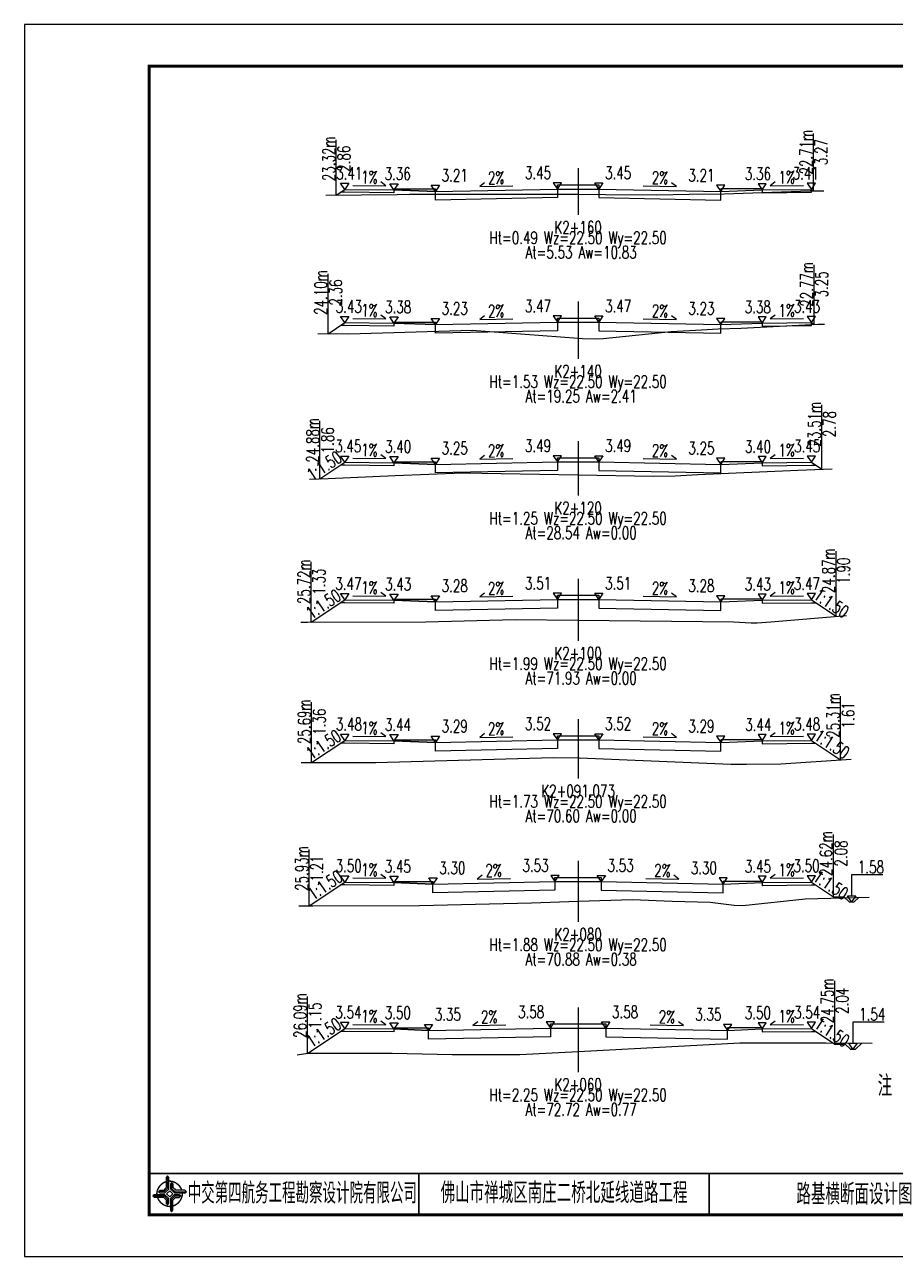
# Model space of a CAD drawing. Header units: inches. Extents: x 421 to 4881, y 2205 to 2769.
# Drawn here: x 3956.1 to 4165.9, y 2205.2 to 2502.2 of the extents above; entities that cross this region are included whole.
import ezdxf
from ezdxf.enums import TextEntityAlignment as Align

# ---------------------------------------------------------------- set-up
doc = ezdxf.new("R2010")
doc.units = ezdxf.units.IN
for name, color, linetype in [('dmx', 2, 'Continuous'), ('fengd', 3, 'Continuous'), ('lc', 3, 'Continuous'), ('shuju', 3, 'Continuous'), ('sjx', 1, 'Continuous'), ('zhix', 4, 'ByLayer'), ('右标高', 3, 'Continuous'), ('右标高1', 3, 'Continuous'), ('图框', 7, 'Continuous'), ('左标高', 3, 'Continuous'), ('左标高1', 3, 'Continuous'), ('附加板块标注A', 3, 'Continuous')]:
    doc.layers.add(name, color=color, linetype=linetype)
doc.styles.get("Standard").update_dxf_attribs({"font": 'simplex1.shx', "width": 0.7, "bigfont": 'hztxt.shx'})

# ---------------------------------------------------------------- blocks, each defined once
blk = doc.blocks.new('tb')
at = {"lineweight": -3}
h = blk.add_hatch(color=256, dxfattribs=at)
h.paths.add_polyline_path([(-1.23, -0.13), (-3.78, -0.14), (-4.14, -0.41), (-1.4, -0.44), (-0.56, -1.24), (-0.54, -2.62), (-0.27, -2.2), (-0.26, -1.06)])
h.paths.add_polyline_path([(0.13, -1.08), (0.14, -3.86), (0.41, -4.26), (0.44, -1.24), (1.25, -0.43), (2.66, -0.43), (2.26, -0.16), (1.07, -0.15)])
h.paths.add_polyline_path([(1.08, 0.3), (3.62, 0.3), (4.02, 0.56), (1.25, 0.57), (0.43, 1.39), (0.43, 2.8), (0.16, 2.41), (0.15, 1.24)])
h.paths.add_polyline_path([(-0.28, 1.21), (-0.28, 3.99), (-0.56, 4.39), (-0.57, 1.41), (-1.38, 0.6), (-2.74, 0.56), (-2.33, 0.3), (-1.2, 0.29)])
for p, q in [((-0.56, 4.39), (-0.57, 1.41)), ((-1.38, 0.6), (-2.74, 0.56)), ((-0.57, 1.41), (-1.38, 0.6)), ((0.43, 2.8), (0.43, 1.39)), ((0.43, 1.39), (1.25, 0.57)), ((1.25, 0.57), (4.02, 0.56)), ((-4.14, -0.41), (-1.4, -0.44)), ((-1.4, -0.44), (-0.56, -1.24)), ((-0.56, -1.24), (-0.54, -2.62)), ((0.41, -4.26), (0.44, -1.24)), ((0.44, -1.24), (1.25, -0.43)), ((1.25, -0.43), (2.66, -0.43))]:
    blk.add_line(p, q, dxfattribs=at)
at = {"lineweight": -3, "const_width": 0.35, "flags": 128}
for points in [[(-0.9, 3.02, 0.324167), (-3.16, -0.14)], [(2.88, 0.92, 0.324403), (-0.24, 3.15)], [(0.75, -2.86, 0.325418), (3.02, 0.26)], [(-2.98, -0.76, 0.322976), (0.14, -2.98)]]:
    blk.add_lwpolyline(points, format="xyb", dxfattribs=at)
at = {"lineweight": -3, "flags": 128}
for points in [[(-0.9, 3.99), (-0.9, 1.58), (-1.53, 0.91), (-2.34, 0.91), (-2.74, 0.56), (-2.33, 0.3), (-1.2, 0.29), (-0.28, 1.21), (-0.28, 3.99), (-0.56, 4.39)], [(-0.04, 0.77), (0.68, 0.04), (-0.04, -0.69), (-0.77, 0.05)], [(3.62, 0.92), (1.43, 0.92), (0.77, 1.54), (0.77, 2.38), (0.43, 2.8), (0.16, 2.41), (0.15, 1.24), (1.08, 0.3), (3.62, 0.3), (4.02, 0.56)], [(-3.73, -0.76), (-1.54, -0.76), (-0.89, -1.39), (-0.89, -2.21), (-0.54, -2.62), (-0.27, -2.2), (-0.26, -1.06), (-1.23, -0.13), (-3.78, -0.14), (-4.14, -0.41)], [(0.75, -3.85), (0.75, -1.43), (1.4, -0.78), (2.26, -0.78), (2.66, -0.43), (2.26, -0.16), (1.07, -0.15), (0.13, -1.08), (0.14, -3.86), (0.41, -4.26)]]:
    blk.add_lwpolyline(points, close=True, dxfattribs=at)
blk = doc.blocks.new('123')
blk.add_lwpolyline([(162.39, 2636.47), (162.39, 2933.47), (-257.61, 2933.47), (-257.61, 2636.47)], close=True)

msp = doc.modelspace()

# ---------------------------------------------------------------- linework, layer by layer
at = {"layer": 'dmx'}
for points in [[(4028.67, 2461.03), (4045.88, 2461.19), (4048.85, 2461.29), (4053.65, 2461.27), (4085.98, 2461.3), (4086.03, 2461.3), (4089.48, 2461.27), (4089.48, 2461.27), (4096.08, 2461.22), (4108.45, 2461.13), (4116.22, 2461.25), (4124.72, 2461.35), (4145.39, 2462.06), (4148.56, 2462.1), (4148.74, 2462.11)], [(4026.72, 2427.66), (4034.2, 2427.57), (4063.96, 2428.48), (4089.48, 2426.57), (4089.48, 2426.57), (4090.56, 2426.48), (4093.99, 2426.41), (4095.49, 2426.46), (4111.92, 2428.2), (4119.26, 2428.59), (4123.24, 2428.83), (4128.79, 2428.97), (4147.27, 2429.9), (4148.89, 2429.93)], [(4024.76, 2392.57), (4029.26, 2392.72), (4045.36, 2393.46), (4061.61, 2394.09), (4089.48, 2393.61), (4089.48, 2393.61), (4107.55, 2393.3), (4112.89, 2393.36), (4118.37, 2393.67), (4142.45, 2394.71), (4148.62, 2394.96), (4150.75, 2395.07)], [(4022.67, 2358.09), (4024.25, 2358.08), (4052.8, 2358.16), (4074.28, 2358.75), (4089.48, 2358.57), (4089.48, 2358.57), (4126.94, 2358.12), (4131.21, 2357.95), (4131.66, 2357.94), (4132.63, 2357.95), (4135.91, 2358.17), (4154.15, 2359.72)], [(4022.74, 2324.27), (4035.11, 2324.23), (4040.73, 2324.25), (4083.46, 2325.43), (4089.48, 2325.35), (4089.48, 2325.35), (4089.86, 2325.35), (4126.33, 2323.87), (4130.11, 2323.83), (4138.32, 2323.92), (4155.26, 2325.06)], [(4022.15, 2289.65), (4025.56, 2289.71), (4051.22, 2289.76), (4078.29, 2290.43), (4089.48, 2290.8), (4089.48, 2290.8), (4102.56, 2291.22), (4112.13, 2290.79), (4121.31, 2290.54), (4127.13, 2289.85), (4129.17, 2289.76), (4144.25, 2291.39), (4159.62, 2291.77)], [(4021.74, 2253.72), (4024.36, 2254.13), (4044.64, 2254.17), (4059.1, 2253.83), (4075.42, 2253.83), (4089.48, 2254.58), (4089.48, 2254.58), (4115.13, 2255.95), (4128.45, 2256.68), (4149.2, 2256.62), (4160.36, 2256.6)]]:
    msp.add_lwpolyline(points, dxfattribs=at)
at = {"layer": 'fengd'}
for points in [[(4045.1, 2462.3), (4045.1, 2462.55), (4055.1, 2462.55), (4055.1, 2461.92)], [(4084.48, 2462.51), (4084.48, 2463.51), (4089.48, 2463.51), (4089.48, 2463.51), (4094.48, 2463.51), (4094.48, 2462.51)], [(4133.85, 2462.3), (4133.85, 2462.55), (4123.85, 2462.55), (4123.85, 2461.92)], [(4045.1, 2430.18), (4045.1, 2430.43), (4055.1, 2430.43), (4055.1, 2429.81)], [(4084.48, 2430.4), (4084.48, 2431.4), (4089.48, 2431.4), (4089.48, 2431.4), (4094.48, 2431.4), (4094.48, 2430.4)], [(4133.85, 2430.18), (4133.85, 2430.43), (4123.85, 2430.43), (4123.85, 2429.81)], [(4084.48, 2396.72), (4084.48, 2397.72), (4089.48, 2397.72), (4089.48, 2397.72), (4094.48, 2397.72), (4094.48, 2396.72)], [(4045.1, 2396.51), (4045.1, 2396.76), (4055.1, 2396.76), (4055.1, 2396.13)], [(4133.85, 2396.51), (4133.85, 2396.76), (4123.85, 2396.76), (4123.85, 2396.13)], [(4084.48, 2363.55), (4084.48, 2364.55), (4089.48, 2364.55), (4089.48, 2364.55), (4094.48, 2364.55), (4094.48, 2363.55)], [(4045.1, 2363.34), (4045.1, 2363.59), (4055.1, 2363.59), (4055.1, 2362.96)], [(4133.85, 2363.34), (4133.85, 2363.59), (4123.85, 2363.59), (4123.85, 2362.96)], [(4045.1, 2329.46), (4045.1, 2329.71), (4055.1, 2329.71), (4055.1, 2329.09)], [(4084.48, 2329.67), (4084.48, 2330.67), (4089.48, 2330.67), (4089.48, 2330.67), (4094.48, 2330.67), (4094.48, 2329.67)], [(4133.85, 2329.46), (4133.85, 2329.71), (4123.85, 2329.71), (4123.85, 2329.09)], [(4083.88, 2295.51), (4083.88, 2296.51), (4089.48, 2296.51), (4089.48, 2296.51), (4095.07, 2296.51), (4095.07, 2295.51)], [(4045.1, 2295.29), (4045.1, 2295.54), (4054.51, 2295.54), (4054.51, 2294.92)], [(4133.85, 2295.29), (4133.85, 2295.54), (4124.45, 2295.54), (4124.45, 2294.92)], [(4045.1, 2259.98), (4045.1, 2260.23), (4053.43, 2260.23), (4053.43, 2259.6)], [(4082.81, 2260.19), (4082.81, 2261.19), (4089.48, 2261.19), (4089.48, 2261.19), (4096.15, 2261.19), (4096.15, 2260.19)], [(4133.85, 2259.98), (4133.85, 2260.23), (4125.52, 2260.23), (4125.52, 2259.6)]]:
    msp.add_lwpolyline(points, dxfattribs=at)
at = {"layer": 'lc'}
for points in [[(4084.48, 2462.51), (4084.48, 2460.44), (4055.1, 2459.85), (4055.1, 2461.92), (4045.1, 2462.3), (4045.1, 2461.6), (4033.23, 2461.72), (4032.19, 2461.73)], [(4094.48, 2462.51), (4094.48, 2460.44), (4123.85, 2459.85), (4123.85, 2461.92), (4133.85, 2462.3), (4133.85, 2461.6), (4145.73, 2461.72), (4145.73, 2462.42)], [(4084.48, 2430.4), (4084.48, 2428.32), (4055.1, 2427.73), (4055.1, 2429.81), (4045.1, 2430.18), (4045.1, 2429.48), (4033.23, 2429.6), (4032.19, 2429.61)], [(4094.48, 2430.4), (4094.48, 2428.32), (4123.85, 2427.73), (4123.85, 2429.81), (4133.85, 2430.18), (4133.85, 2429.48), (4145.73, 2429.6), (4145.73, 2430.3)], [(4084.48, 2396.72), (4084.48, 2394.65), (4055.1, 2394.06), (4055.1, 2396.13), (4045.1, 2396.51), (4045.1, 2395.81), (4033.23, 2395.93), (4032.19, 2395.94)], [(4094.48, 2396.72), (4094.48, 2394.65), (4123.85, 2394.06), (4123.85, 2396.13), (4133.85, 2396.51), (4133.85, 2395.81), (4145.73, 2395.93), (4146.76, 2395.94)], [(4084.48, 2363.55), (4084.48, 2361.47), (4055.1, 2360.89), (4055.1, 2362.96), (4045.1, 2363.34), (4045.1, 2362.64), (4033.23, 2362.75), (4032.19, 2362.77)], [(4094.48, 2363.55), (4094.48, 2361.47), (4123.85, 2360.89), (4123.85, 2362.96), (4133.85, 2363.34), (4133.85, 2362.64), (4145.73, 2362.75), (4146.76, 2362.77)], [(4084.48, 2329.67), (4084.48, 2327.6), (4055.1, 2327.01), (4055.1, 2329.09), (4045.1, 2329.46), (4045.1, 2328.76), (4033.23, 2328.88), (4032.19, 2328.89)], [(4094.48, 2329.67), (4094.48, 2327.6), (4123.85, 2327.01), (4123.85, 2329.09), (4133.85, 2329.46), (4133.85, 2328.76), (4145.73, 2328.88), (4146.76, 2328.89)], [(4083.88, 2295.51), (4083.88, 2293.43), (4054.51, 2292.84), (4054.51, 2294.92), (4045.1, 2295.29), (4045.1, 2294.59), (4033.23, 2294.71), (4032.19, 2294.72)], [(4095.07, 2295.51), (4095.07, 2293.43), (4124.45, 2292.84), (4124.45, 2294.92), (4133.85, 2295.29), (4133.85, 2294.59), (4145.73, 2294.71), (4146.76, 2294.72)], [(4082.81, 2260.19), (4082.81, 2258.12), (4053.43, 2257.53), (4053.43, 2259.6), (4045.1, 2259.98), (4045.1, 2259.28), (4033.23, 2259.4), (4032.19, 2259.41)], [(4096.15, 2260.19), (4096.15, 2258.12), (4125.52, 2257.53), (4125.52, 2259.6), (4133.85, 2259.98), (4133.85, 2259.28), (4145.73, 2259.4), (4146.76, 2259.41)]]:
    msp.add_lwpolyline(points, dxfattribs=at)
at = {"layer": 'shuju'}
for p, q in [((4031.17, 2461.05), (4031.17, 2474.39)), ((4146.24, 2462.07), (4146.24, 2475.93)), ((4029.22, 2427.63), (4029.22, 2442.09)), ((4146.39, 2429.86), (4146.39, 2444.2)), ((4148.25, 2394.94), (4148.25, 2410.5)), ((4027.26, 2392.65), (4027.26, 2406.6)), ((4151.65, 2359.51), (4151.65, 2375.21)), ((4025.17, 2358.08), (4025.17, 2372.65)), ((4025.24, 2324.26), (4025.24, 2338.8)), ((4152.76, 2324.89), (4152.76, 2340.23)), ((4151.04, 2291.87), (4151.02, 2306.9)), ((4024.65, 2289.69), (4024.65, 2303.26)), ((4151.35, 2256.35), (4151.35, 2271.57)), ((4024.24, 2254.11), (4024.24, 2267.85))]:
    msp.add_line(p, q, dxfattribs=at)
for points in [[(4035.17, 2463.4), (4043.17, 2463.32), (4041.97, 2464.21)], [(4066.96, 2464.04), (4065.77, 2463.14), (4073.77, 2463.3)], [(4105.18, 2463.3), (4113.18, 2463.14), (4111.99, 2464.04)], [(4136.98, 2464.21), (4135.78, 2463.32), (4143.78, 2463.4)], [(4035.17, 2431.28), (4043.17, 2431.2), (4041.97, 2432.1)], [(4066.96, 2431.93), (4065.77, 2431.02), (4073.77, 2431.18)], [(4105.18, 2431.18), (4113.18, 2431.02), (4111.99, 2431.93)], [(4136.98, 2432.1), (4135.78, 2431.2), (4143.78, 2431.28)], [(4035.17, 2397.61), (4043.17, 2397.53), (4041.97, 2398.42)], [(4066.96, 2398.25), (4065.77, 2397.35), (4073.77, 2397.51)], [(4105.18, 2397.51), (4113.18, 2397.35), (4111.99, 2398.25)], [(4136.98, 2398.42), (4135.78, 2397.53), (4143.78, 2397.61)], [(4035.17, 2364.44), (4043.17, 2364.36), (4041.97, 2365.25)], [(4066.96, 2365.08), (4065.77, 2364.17), (4073.77, 2364.33)], [(4105.18, 2364.33), (4113.18, 2364.17), (4111.99, 2365.08)], [(4136.98, 2365.25), (4135.78, 2364.36), (4143.78, 2364.44)], [(4035.17, 2330.56), (4043.17, 2330.48), (4041.97, 2331.37)], [(4066.96, 2331.21), (4065.77, 2330.3), (4073.77, 2330.46)], [(4105.18, 2330.46), (4113.18, 2330.3), (4111.99, 2331.21)], [(4136.98, 2331.37), (4135.78, 2330.48), (4143.78, 2330.56)], [(4035.17, 2296.39), (4043.17, 2296.31), (4041.97, 2297.21)], [(4066.37, 2297.04), (4065.17, 2296.13), (4073.17, 2296.29)], [(4105.78, 2296.29), (4113.78, 2296.13), (4112.58, 2297.04)], [(4136.98, 2297.21), (4135.78, 2296.31), (4143.78, 2296.39)], [(4162.91, 2297.12), (4155.41, 2297.12), (4155.41, 2292.12)], [(4035.17, 2261.08), (4043.17, 2261), (4041.97, 2261.89)], [(4065.3, 2261.72), (4064.1, 2260.82), (4072.1, 2260.98)], [(4106.85, 2260.98), (4114.85, 2260.82), (4113.66, 2261.72)], [(4136.98, 2261.89), (4135.78, 2261), (4143.78, 2261.08)], [(4163.23, 2261.6), (4155.73, 2261.6), (4155.73, 2256.6)]]:
    msp.add_lwpolyline(points, dxfattribs=at)
for points in [[(4154.41, 2292.12), (4156.41, 2292.12), (4155.41, 2290.62)], [(4154.73, 2256.6), (4156.73, 2256.6), (4155.73, 2255.1)]]:
    msp.add_lwpolyline(points, close=True, dxfattribs=at)
at = {"layer": 'sjx'}
for points in [[(4031.17, 2461.05), (4033.23, 2462.42), (4033.23, 2462.42), (4045.1, 2462.3), (4055.1, 2461.92), (4055.1, 2461.92), (4055.1, 2461.92), (4084.48, 2462.51), (4089.48, 2462.51), (4094.48, 2462.51), (4123.85, 2461.92), (4123.85, 2461.92), (4123.85, 2461.92), (4133.85, 2462.3), (4145.73, 2462.42), (4145.73, 2462.42), (4146.24, 2462.07)], [(4029.22, 2427.63), (4033.23, 2430.3), (4033.23, 2430.3), (4045.1, 2430.18), (4055.1, 2429.81), (4055.1, 2429.81), (4055.1, 2429.81), (4084.48, 2430.4), (4089.48, 2430.4), (4094.48, 2430.4), (4123.85, 2429.81), (4123.85, 2429.81), (4123.85, 2429.81), (4133.85, 2430.18), (4145.73, 2430.3), (4145.73, 2430.3), (4146.39, 2429.86)], [(4027.26, 2392.65), (4033.23, 2396.63), (4033.23, 2396.63), (4045.1, 2396.51), (4055.1, 2396.13), (4055.1, 2396.13), (4055.1, 2396.13), (4084.48, 2396.72), (4089.48, 2396.72), (4094.48, 2396.72), (4123.85, 2396.13), (4123.85, 2396.13), (4123.85, 2396.13), (4133.85, 2396.51), (4145.73, 2396.63), (4145.73, 2396.63), (4148.25, 2394.94)], [(4025.17, 2358.08), (4033.23, 2363.45), (4033.23, 2363.45), (4045.1, 2363.34), (4055.1, 2362.96), (4055.1, 2362.96), (4055.1, 2362.96), (4084.48, 2363.55), (4089.48, 2363.55), (4094.48, 2363.55), (4123.85, 2362.96), (4123.85, 2362.96), (4123.85, 2362.96), (4133.85, 2363.34), (4145.73, 2363.45), (4145.73, 2363.45), (4151.65, 2359.51)], [(4025.24, 2324.26), (4033.23, 2329.58), (4033.23, 2329.58), (4045.1, 2329.46), (4055.1, 2329.09), (4055.1, 2329.09), (4055.1, 2329.09), (4084.48, 2329.67), (4089.48, 2329.67), (4094.48, 2329.67), (4123.85, 2329.09), (4123.85, 2329.09), (4123.85, 2329.09), (4133.85, 2329.46), (4145.73, 2329.58), (4145.73, 2329.58), (4152.76, 2324.89)], [(4024.65, 2289.69), (4033.23, 2295.41), (4033.23, 2295.41), (4045.1, 2295.29), (4054.51, 2294.92), (4054.51, 2294.92), (4054.51, 2294.92), (4083.88, 2295.51), (4089.48, 2295.51), (4095.07, 2295.51), (4124.45, 2294.92), (4124.45, 2294.92), (4124.45, 2294.92), (4133.85, 2295.29), (4145.73, 2295.41), (4145.73, 2295.41), (4151.04, 2291.87), (4151.04, 2291.87), (4153.54, 2291.87), (4154.79, 2290.62), (4156.04, 2290.62), (4157.12, 2291.71)], [(4024.24, 2254.11), (4033.23, 2260.1), (4033.23, 2260.1), (4045.1, 2259.98), (4053.43, 2259.6), (4053.43, 2259.6), (4053.43, 2259.6), (4082.81, 2260.19), (4089.48, 2260.19), (4096.15, 2260.19), (4125.52, 2259.6), (4125.52, 2259.6), (4125.52, 2259.6), (4133.85, 2259.98), (4145.73, 2260.1), (4145.73, 2260.1), (4151.35, 2256.35), (4151.35, 2256.35), (4153.85, 2256.35), (4155.1, 2255.1), (4156.35, 2255.1), (4157.86, 2256.6)]]:
    msp.add_lwpolyline(points, dxfattribs=at)
at = {"layer": 'zhix'}
for p, q in [((4089.48, 2467.51), (4089.48, 2456.27)), ((4089.48, 2435.4), (4089.48, 2421.57)), ((4089.48, 2401.72), (4089.48, 2388.61)), ((4089.48, 2368.55), (4089.48, 2353.57)), ((4089.48, 2334.67), (4089.48, 2320.35)), ((4089.48, 2300.5), (4089.48, 2285.8)), ((4089.48, 2265.17), (4089.48, 2249.58))]:
    msp.add_line(p, q, dxfattribs=at)
at = {"layer": '右标高'}
for points in [[(4085.48, 2464.01), (4083.48, 2464.01), (4084.48, 2462.51)], [(4085.48, 2431.9), (4083.48, 2431.9), (4084.48, 2430.4)], [(4085.48, 2398.22), (4083.48, 2398.22), (4084.48, 2396.72)], [(4085.48, 2365.05), (4083.48, 2365.05), (4084.48, 2363.55)], [(4085.48, 2331.17), (4083.48, 2331.17), (4084.48, 2329.67)], [(4084.88, 2297.01), (4082.88, 2297.01), (4083.88, 2295.51)], [(4083.81, 2261.69), (4081.81, 2261.69), (4082.81, 2260.19)]]:
    msp.add_lwpolyline(points, close=True, dxfattribs=at)
at = {"layer": '右标高1'}
for points in [[(4054.1, 2463.42), (4056.1, 2463.42), (4055.1, 2461.92)], [(4054.1, 2431.31), (4056.1, 2431.31), (4055.1, 2429.81)], [(4054.1, 2397.63), (4056.1, 2397.63), (4055.1, 2396.13)], [(4054.1, 2364.46), (4056.1, 2364.46), (4055.1, 2362.96)], [(4054.1, 2330.59), (4056.1, 2330.59), (4055.1, 2329.09)], [(4053.51, 2296.42), (4055.51, 2296.42), (4054.51, 2294.92)], [(4052.43, 2261.1), (4054.43, 2261.1), (4053.43, 2259.6)]]:
    msp.add_lwpolyline(points, close=True, dxfattribs=at)
at = {"layer": '图框'}
for points, const_width in [([(4366.09, 2492.15), (3986.09, 2492.15), (3986.09, 2215.15), (4366.09, 2215.15), (4366.09, 2492.15)], 0.7), ([(3986.09, 2225.15), (4366.09, 2225.15)], 0.4), ([(4051.09, 2225.15), (4051.09, 2215.15)], 0.4), ([(4121.09, 2215.15), (4121.09, 2225.15)], 0.4)]:
    msp.add_lwpolyline(points, dxfattribs=dict(at, const_width=const_width))
at = {"layer": '左标高'}
for points in [[(4093.48, 2464.01), (4095.48, 2464.01), (4094.48, 2462.51)], [(4093.48, 2431.9), (4095.48, 2431.9), (4094.48, 2430.4)], [(4093.48, 2398.22), (4095.48, 2398.22), (4094.48, 2396.72)], [(4093.48, 2365.05), (4095.48, 2365.05), (4094.48, 2363.55)], [(4093.48, 2331.17), (4095.48, 2331.17), (4094.48, 2329.67)], [(4094.07, 2297.01), (4096.07, 2297.01), (4095.07, 2295.51)], [(4095.15, 2261.69), (4097.15, 2261.69), (4096.15, 2260.19)]]:
    msp.add_lwpolyline(points, close=True, dxfattribs=at)
at = {"layer": '左标高1'}
for points in [[(4124.85, 2463.42), (4122.85, 2463.42), (4123.85, 2461.92)], [(4124.85, 2431.31), (4122.85, 2431.31), (4123.85, 2429.81)], [(4124.85, 2397.63), (4122.85, 2397.63), (4123.85, 2396.13)], [(4124.85, 2364.46), (4122.85, 2364.46), (4123.85, 2362.96)], [(4124.85, 2330.59), (4122.85, 2330.59), (4123.85, 2329.09)], [(4125.45, 2296.42), (4123.45, 2296.42), (4124.45, 2294.92)], [(4126.52, 2261.1), (4124.52, 2261.1), (4125.52, 2259.6)]]:
    msp.add_lwpolyline(points, close=True, dxfattribs=at)
at = {"layer": '附加板块标注A'}
for points in [[(4032.23, 2463.92), (4034.23, 2463.92), (4033.23, 2462.42)], [(4044.1, 2463.8), (4046.1, 2463.8), (4045.1, 2462.3)], [(4134.85, 2463.8), (4132.85, 2463.8), (4133.85, 2462.3)], [(4146.73, 2463.92), (4144.73, 2463.92), (4145.73, 2462.42)], [(4032.23, 2431.8), (4034.23, 2431.8), (4033.23, 2430.3)], [(4044.1, 2431.68), (4046.1, 2431.68), (4045.1, 2430.18)], [(4134.85, 2431.68), (4132.85, 2431.68), (4133.85, 2430.18)], [(4146.73, 2431.8), (4144.73, 2431.8), (4145.73, 2430.3)], [(4032.23, 2398.13), (4034.23, 2398.13), (4033.23, 2396.63)], [(4044.1, 2398.01), (4046.1, 2398.01), (4045.1, 2396.51)], [(4134.85, 2398.01), (4132.85, 2398.01), (4133.85, 2396.51)], [(4146.73, 2398.13), (4144.73, 2398.13), (4145.73, 2396.63)], [(4032.23, 2364.95), (4034.23, 2364.95), (4033.23, 2363.45)], [(4044.1, 2364.84), (4046.1, 2364.84), (4045.1, 2363.34)], [(4134.85, 2364.84), (4132.85, 2364.84), (4133.85, 2363.34)], [(4146.73, 2364.95), (4144.73, 2364.95), (4145.73, 2363.45)], [(4032.23, 2331.08), (4034.23, 2331.08), (4033.23, 2329.58)], [(4044.1, 2330.96), (4046.1, 2330.96), (4045.1, 2329.46)], [(4134.85, 2330.96), (4132.85, 2330.96), (4133.85, 2329.46)], [(4146.73, 2331.08), (4144.73, 2331.08), (4145.73, 2329.58)], [(4032.23, 2296.91), (4034.23, 2296.91), (4033.23, 2295.41)], [(4044.1, 2296.79), (4046.1, 2296.79), (4045.1, 2295.29)], [(4134.85, 2296.79), (4132.85, 2296.79), (4133.85, 2295.29)], [(4146.73, 2296.91), (4144.73, 2296.91), (4145.73, 2295.41)], [(4032.23, 2261.6), (4034.23, 2261.6), (4033.23, 2260.1)], [(4044.1, 2261.48), (4046.1, 2261.48), (4045.1, 2259.98)], [(4134.85, 2261.48), (4132.85, 2261.48), (4133.85, 2259.98)], [(4146.73, 2261.6), (4144.73, 2261.6), (4145.73, 2260.1)]]:
    msp.add_lwpolyline(points, close=True, dxfattribs=at)

# ---------------------------------------------------------------- block references
msp.add_blockref('123', (4213.7, -431.32))
at = {"layer": '图框', "lineweight": -3}
msp.add_blockref('tb', (3991.09, 2220.16), dxfattribs=at)

# ---------------------------------------------------------------- texts
at = {"width": 0.7}
msp.add_attdef('路基横断面设计图', text='图 纸 名 称', height=5, dxfattribs=at).set_placement((4156.09, 2220.15), align=Align.MIDDLE_CENTER)
at = {"layer": 'shuju', "width": 0.7}
for s, rotation, p in [('23.32m', 90, (4029.42, 2469.82)), ('22.71m', 90, (4144.44, 2471.42)), ('3.27', 90, (4148.04, 2471.42)), ('2.86', 90, (4033.02, 2469.82)), ('1%', 359.4271, (4039.19, 2465.36)), ('2%', 1.1458, (4069.73, 2465.22)), ('2%', 358.8542, (4109.22, 2465.22)), ('1%', 0.5729, (4139.76, 2465.36)), ('22.77m', 90, (4144.59, 2439.54)), ('24.10m', 90, (4027.47, 2437.57)), ('3.25', 90, (4148.19, 2439.54)), ('2.36', 90, (4031.07, 2437.57)), ('1%', 359.4271, (4039.19, 2433.24)), ('2%', 1.1458, (4069.73, 2433.1)), ('2%', 358.8542, (4109.22, 2433.1)), ('1%', 0.5729, (4139.76, 2433.24)), ('23.51m', 90, (4146.45, 2405.84)), ('2.78', 90, (4150.05, 2405.84)), ('24.88m', 90, (4025.51, 2401.93)), ('1.86', 90, (4029.11, 2401.93)), ('1%', 359.4271, (4039.19, 2399.57)), ('2%', 1.1458, (4069.73, 2399.43)), ('2%', 358.8542, (4109.22, 2399.43)), ('1%', 0.5729, (4139.76, 2399.57)), ('1:1.50', 33.6901, (4028.32, 2395.76)), ('24.87m', 90, (4149.85, 2370.48)), ('1.90', 90, (4153.45, 2370.48)), ('25.72m', 90, (4023.42, 2367.84)), ('1.33', 90, (4027.02, 2367.84)), ('1%', 359.4271, (4039.19, 2366.4)), ('2%', 1.1458, (4069.73, 2366.25)), ('2%', 358.8542, (4109.22, 2366.25)), ('1%', 0.5729, (4139.76, 2366.4)), ('1:1.50', 33.6901, (4028.09, 2362.43)), ('1:1.50', 326.3099, (4150.53, 2362.65)), ('25.31m', 90, (4150.96, 2335.62)), ('25.69m', 90, (4023.49, 2334.07)), ('1.61', 90, (4154.56, 2335.62)), ('1.36', 90, (4027.09, 2334.07)), ('1:1.50', 33.6901, (4028.13, 2328.58)), ('1%', 359.4271, (4039.19, 2332.52)), ('2%', 1.1458, (4069.73, 2332.38)), ('2%', 358.8542, (4109.22, 2332.38)), ('1%', 0.5729, (4139.76, 2332.52)), ('1:1.50', 326.3099, (4150.67, 2328.69)), ('24.62m', 90, (4149.24, 2302.29)), ('2.08', 90, (4152.84, 2302.29)), ('25.93m', 90, (4022.9, 2298.69)), ('1.21', 90, (4026.5, 2298.69)), ('1%', 359.4271, (4039.19, 2298.35)), ('2%', 1.1458, (4069.13, 2298.21)), ('2%', 358.8542, (4109.82, 2298.21)), ('1%', 0.5729, (4139.76, 2298.35)), ('1:1.50', 33.6901, (4028.5, 2294.67)), ('1:1.50', 326.3099, (4150.4, 2294.7)), ('24.75m', 90, (4149.55, 2266.78)), ('2.04', 90, (4153.15, 2266.78)), ('26.09m', 90, (4022.49, 2263.22)), ('1.15', 90, (4026.09, 2263.22)), ('1%', 359.4271, (4039.19, 2263.04)), ('2%', 1.1458, (4068.06, 2262.9)), ('2%', 358.8542, (4110.89, 2262.9)), ('1%', 0.5729, (4139.76, 2263.04)), ('1:1.50', 33.6901, (4028.14, 2259.11)), ('1:1.50', 326.3099, (4150.67, 2259.21))]:
    msp.add_text(s, height=3, rotation=rotation, dxfattribs=at).set_placement(p, align=Align.MIDDLE)
for s, p in [('K2+160', (4089.48, 2453.27)), ('Ht=0.49 Wz=22.50 Wy=22.50', (4089.48, 2450.27)), (' At=5.53 Aw=10.83', (4089.48, 2447.27)), ('K2+140', (4089.48, 2418.57)), ('Ht=1.53 Wz=22.50 Wy=22.50', (4089.48, 2415.57)), (' At=19.25 Aw=2.41', (4089.48, 2412.57)), ('K2+120', (4089.48, 2385.61)), ('Ht=1.25 Wz=22.50 Wy=22.50', (4089.48, 2382.61)), (' At=28.54 Aw=0.00', (4089.48, 2379.61)), ('Ht=1.99 Wz=22.50 Wy=22.50', (4089.48, 2347.57)), ('K2+100', (4089.48, 2350.57)), (' At=71.93 Aw=0.00', (4089.48, 2344.57)), ('K2+091.073', (4089.48, 2317.35)), ('Ht=1.73 Wz=22.50 Wy=22.50', (4089.48, 2314.35)), (' At=70.60 Aw=0.00', (4089.48, 2311.35)), ('K2+080', (4089.48, 2282.8)), ('Ht=1.88 Wz=22.50 Wy=22.50', (4089.48, 2279.8)), (' At=70.88 Aw=0.38', (4089.48, 2276.8)), ('Ht=2.25 Wz=22.50 Wy=22.50', (4089.48, 2243.58)), ('K2+060', (4089.48, 2246.58)), (' At=72.72 Aw=0.77', (4089.48, 2240.58))]:
    msp.add_text(s, height=3, dxfattribs=at).set_placement(p, align=Align.MIDDLE)
for s, p in [('1.58', (4156.91, 2297.52)), ('1.54', (4157.23, 2262.04))]:
    msp.add_text(s, height=3, dxfattribs=at).set_placement(p)
at = {"layer": '右标高', "width": 0.7}
for s, p in [('3.45', (4082.98, 2464.01)), ('3.47', (4082.98, 2431.9)), ('3.49', (4082.98, 2398.22)), ('3.51', (4082.98, 2365.05)), ('3.52', (4082.98, 2331.17)), ('3.53', (4082.38, 2297.01)), ('3.58', (4081.31, 2261.69))]:
    msp.add_text(s, height=3, dxfattribs=at).set_placement(p, align=Align.BOTTOM_RIGHT)
at = {"layer": '右标高1', "width": 0.7}
for s, p in [('3.21', (4056.6, 2463.42)), ('3.23', (4056.6, 2431.31)), ('3.25', (4056.6, 2397.63)), ('3.28', (4056.6, 2364.46)), ('3.29', (4056.6, 2330.59)), ('3.30', (4056.01, 2296.42)), ('3.35', (4054.93, 2261.1))]:
    msp.add_text(s, height=3, dxfattribs=at).set_placement(p, align=Align.BOTTOM_LEFT)
at = {"layer": '图框', "width": 0.7}
msp.add_text('注', height=5, dxfattribs=at).set_placement((4161.7, 2243.78))
at = {"layer": '图框'}
for s, width, p in [('中交第四航务工程勘察设计院有限公司', 0.65, (4023.02, 2220.4)), ('佛山市禅城区南庄二桥北延线道路工程', 0.7, (4086.09, 2220.47))]:
    msp.add_text(s, height=5, dxfattribs=dict(at, width=width)).set_placement(p, align=Align.MIDDLE_CENTER)
at = {"layer": '左标高', "width": 0.7}
for s, p in [('3.45', (4095.98, 2464.01)), ('3.47', (4095.98, 2431.9)), ('3.49', (4095.98, 2398.22)), ('3.51', (4095.98, 2365.05)), ('3.52', (4095.98, 2331.17)), ('3.53', (4096.57, 2297.01)), ('3.58', (4097.65, 2261.69))]:
    msp.add_text(s, height=3, dxfattribs=at).set_placement(p, align=Align.BOTTOM_LEFT)
at = {"layer": '左标高1', "width": 0.7}
for s, p in [('3.21', (4122.35, 2463.42)), ('3.23', (4122.35, 2431.31)), ('3.25', (4122.35, 2397.63)), ('3.28', (4122.35, 2364.46)), ('3.29', (4122.35, 2330.59)), ('3.30', (4122.95, 2296.42)), ('3.35', (4124.02, 2261.1))]:
    msp.add_text(s, height=3, dxfattribs=at).set_placement(p, align=Align.BOTTOM_RIGHT)
at = {"layer": '附加板块标注A', "width": 0.7}
for s, p in [('3.41', (4031.18, 2463.92)), ('3.36', (4042.86, 2463.8)), ('3.43', (4031.06, 2431.8)), ('3.38', (4042.96, 2431.68)), ('3.45', (4030.94, 2398.13)), ('3.40', (4042.96, 2398.01)), ('3.47', (4030.97, 2364.95)), ('3.43', (4042.96, 2364.84)), ('3.48', (4031.1, 2331.08)), ('3.44', (4042.91, 2330.96)), ('3.50', (4031.04, 2296.91)), ('3.45', (4042.88, 2296.79)), ('3.54', (4030.97, 2261.6)), ('3.50', (4042.88, 2261.48))]:
    msp.add_text(s, height=3, dxfattribs=at).set_placement(p, align=Align.BOTTOM_LEFT)
for s, p in [('3.36', (4135.98, 2463.8)), ('3.41', (4147.49, 2463.92)), ('3.38', (4135.94, 2431.68)), ('3.43', (4147.82, 2431.8)), ('3.40', (4135.99, 2398.01)), ('3.45', (4147.85, 2398.13)), ('3.43', (4135.94, 2364.84)), ('3.47', (4147.78, 2364.95)), ('3.44', (4136.07, 2330.96)), ('3.48', (4147.83, 2331.08)), ('3.45', (4135.97, 2296.79)), ('3.50', (4147.69, 2296.91)), ('3.50', (4135.96, 2261.48)), ('3.54', (4147.85, 2261.6))]:
    msp.add_text(s, height=3, dxfattribs=at).set_placement(p, align=Align.BOTTOM_RIGHT)

doc.saveas('drawing.dxf')
